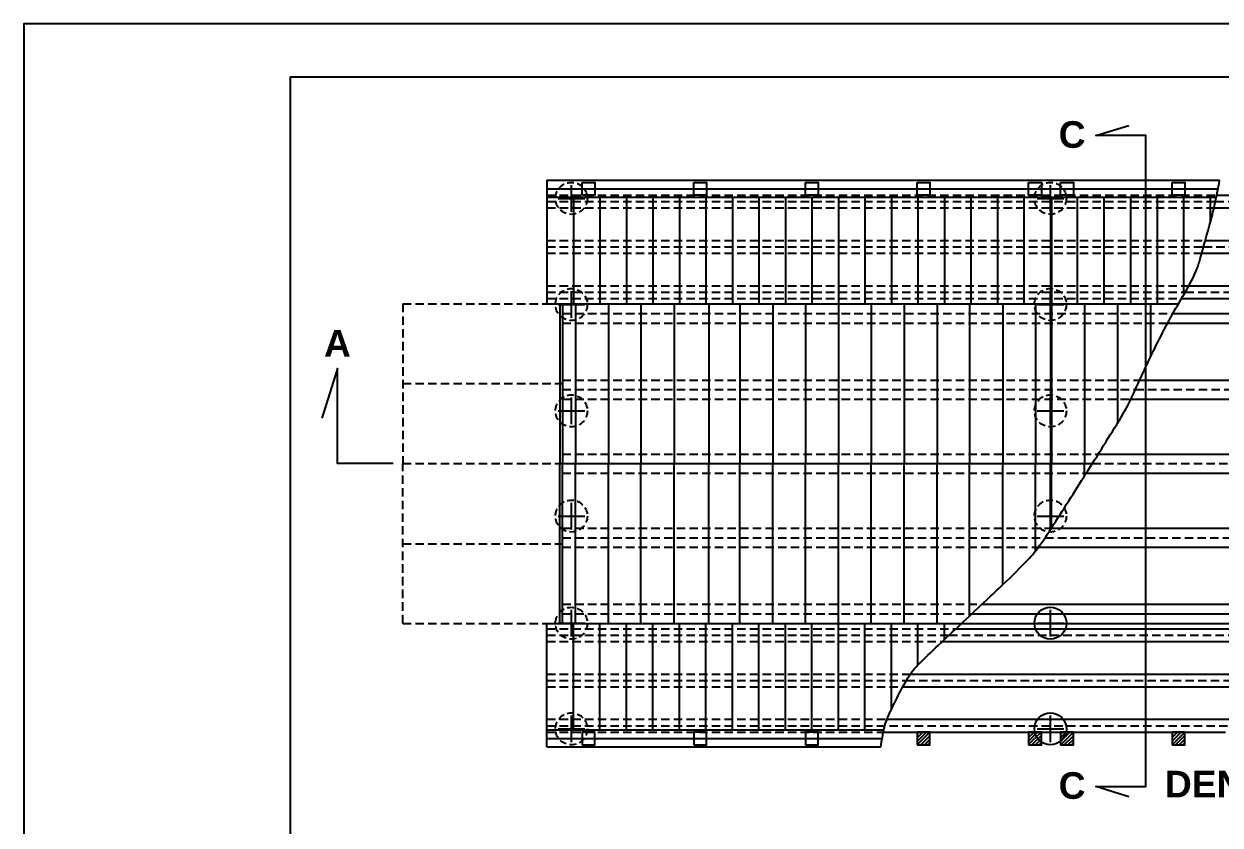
# Model space of a CAD drawing. Header units: metres. Extents: x -50 to 791, y -10 to 584.
# Drawn here: x -50.3 to 174.2, y 433.6 to 584 of the extents above; entities that cross this region are included whole.
import ezdxf
from ezdxf.enums import TextEntityAlignment as Align

# ---------------------------------------------------------------- set-up
doc = ezdxf.new("R2010")
doc.units = ezdxf.units.M
doc.linetypes.add('DASHED2', pattern=[9.525, 6.35, -3.175])
doc.layers.get('0').update_dxf_attribs({"linetype": 'CONTINUOUS'})
doc.layers.add('GRS-POTONG', color=5, linetype='CONTINUOUS')
doc.layers.add('KAYU', color=3, linetype='CONTINUOUS')
doc.styles.add('ARIALBOLD', font='arialbd.ttf')

msp = doc.modelspace()

# ---------------------------------------------------------------- hatches: boundary and pattern name
at = {"layer": 'KAYU'}
h = msp.add_hatch(dxfattribs=at)
h.set_pattern_fill('ANSI31', color=256, scale=0.15, style=0)
h.set_pattern_definition([(45, (-46.4451, 41.02577), (-0.3367596, 0.3367596), [])])
h.paths.add_polyline_path([(117.331, 448.64758), (119.731, 448.64758), (119.731, 451.04758), (117.331, 451.04758)])
h.paths.add_polyline_path([(138.28486, 448.64758), (140.68486, 448.64758), (140.68486, 451.04758), (138.28486, 451.04758)])
h.paths.add_polyline_path([(144.28486, 448.64758), (146.68486, 448.64758), (146.68486, 451.04758), (144.28486, 451.04758)])
h.paths.add_polyline_path([(165.21459, 448.64758), (167.61459, 448.64758), (167.61459, 451.04758), (165.21459, 451.04758)])

# ---------------------------------------------------------------- linework, layer by layer
at = {"color": 1}
msp.add_lwpolyline([(-50.33, -9.99951), (790.67, -9.99951), (790.67, 584.00049), (-50.33, 584.00049)], close=True, dxfattribs=at)
msp.add_lwpolyline([(-0.33, 0.00049), (780.67, 0.00049), (780.67, 574.00049), (-0.33, 574.00049)], close=True)
at = {"layer": 'GRS-POTONG'}
for points in [[(157.12401, 438.9053), (150.87125, 440.81104), (160.28589, 440.81104), (160.28589, 563.03364), (150.87125, 563.03364), (157.12401, 564.93937)], [(19.0029, 501.44758), (8.52284, 501.44758), (8.52284, 519.31673), (5.57811, 510.00453)]]:
    msp.add_lwpolyline(points, dxfattribs=at)
at = {"layer": 'KAYU'}
for p, q in [((52.44056, 548.74758), (52.44056, 553.74758)), ((142.36735, 548.74758), (142.36735, 553.74758)), ((49.94056, 551.24758), (54.94056, 551.24758)), ((139.86735, 551.24758), (144.86735, 551.24758)), ((52.44056, 528.83452), (52.44056, 533.83452)), ((142.36735, 528.83452), (142.36735, 533.83452)), ((49.94056, 531.33452), (54.94056, 531.33452)), ((139.86735, 531.33452), (144.86735, 531.33452)), ((52.44056, 508.8497), (52.44056, 513.8497)), ((142.36735, 508.8497), (142.36735, 513.8497)), ((49.94056, 511.3497), (54.94056, 511.3497)), ((139.86735, 511.3497), (144.86735, 511.3497)), ((52.44056, 489.11186), (52.44056, 494.11186)), ((142.36735, 489.11186), (142.36735, 494.11186)), ((49.94056, 491.61186), (54.94056, 491.61186)), ((139.86735, 491.61186), (144.86735, 491.61186)), ((52.44056, 468.98252), (52.44056, 473.98252)), ((142.36735, 468.98252), (142.36735, 473.98252)), ((49.94056, 471.48252), (54.94056, 471.48252)), ((139.86735, 471.48252), (144.86735, 471.48252)), ((52.44056, 449.14758), (52.44056, 454.14758)), ((142.36735, 449.14758), (142.36735, 454.14758)), ((49.94056, 451.64758), (54.94056, 451.64758)), ((139.86735, 451.64758), (144.86735, 451.64758))]:
    msp.add_line(p, q, dxfattribs=at)
for points in [[(47.85633, 554.64758), (174.14004, 554.64758)], [(47.85633, 554.64758), (47.85633, 531.44758)], [(47.85633, 553.04758), (173.83392, 553.04758)], [(47.85633, 551.44758), (173.51156, 551.44758)], [(52.83151, 551.44758), (52.83151, 531.44758)], [(57.8067, 551.44758), (57.8067, 531.44758)], [(62.78188, 551.44758), (62.78188, 531.44758)], [(67.75707, 551.44758), (67.75707, 531.44758)], [(72.73226, 551.44758), (72.73226, 531.44758)], [(77.70744, 551.44758), (77.70744, 531.44758)], [(82.68263, 551.44758), (82.68263, 531.44758)], [(87.65781, 551.44758), (87.65781, 531.44758)], [(92.633, 551.44758), (92.633, 531.44758)], [(97.60818, 551.44758), (97.60818, 531.44758)], [(102.58337, 551.44758), (102.58337, 531.44758)], [(107.55856, 551.44758), (107.55856, 531.44758)], [(112.53374, 551.44758), (112.53374, 531.44758)], [(117.50893, 551.44758), (117.50893, 531.44758)], [(122.48411, 551.44758), (122.48411, 531.44758)], [(127.4593, 551.44758), (127.4593, 531.44758)], [(132.43449, 551.44758), (132.43449, 531.44758)], [(137.40967, 551.44758), (137.40967, 531.44758)], [(142.38486, 551.44758), (142.38486, 531.44758)], [(142.58486, 551.44758), (142.58486, 531.44758)], [(147.38486, 551.44758), (147.38486, 531.44758)], [(152.38486, 551.44758), (152.38486, 531.44758)], [(157.38486, 551.44758), (157.38486, 531.44758)], [(162.38486, 551.44758), (162.38486, 531.44758)], [(167.38486, 551.44758), (167.38486, 533.11325)], [(172.38486, 551.44758), (172.38486, 546.68634)], [(47.85633, 531.44758), (166.40881, 531.44758)], [(50.28486, 531.44758), (50.28486, 501.44758)], [(50.78486, 531.44758), (50.78486, 501.44758)], [(53.22953, 531.44758), (53.22953, 501.44758)], [(59.41213, 531.44758), (59.41213, 501.44758)], [(65.49468, 531.44758), (65.49468, 501.44758)], [(71.73722, 531.44758), (71.73722, 501.44758)], [(78.26295, 531.44758), (78.26295, 501.44758)], [(84.07568, 531.44758), (84.07568, 501.44758)], [(90.24491, 531.44758), (90.24491, 501.44758)], [(96.36535, 531.44758), (96.36535, 501.44758)], [(102.58337, 531.44758), (102.58337, 501.44758)], [(108.7526, 531.44758), (108.7526, 501.44758)], [(114.92183, 531.44758), (114.92183, 501.44758)], [(121.09106, 531.44758), (121.09106, 501.44758)], [(127.18699, 531.44758), (127.18699, 501.44758)], [(133.42952, 531.44758), (133.42952, 501.44758)], [(139.59875, 531.44758), (139.59875, 501.44758)], [(142.38486, 531.44758), (142.38486, 501.44758)], [(142.58486, 531.44758), (142.58486, 501.44758)], [(148.78486, 531.44758), (148.78486, 501.44758)], [(154.98486, 531.44758), (154.98486, 509.06671)], [(161.18486, 531.44758), (161.18486, 521.49272)], [(50.28486, 471.44758), (50.28486, 501.44758)], [(50.28486, 501.44758), (150.22908, 501.44758)], [(50.28486, 501.44758), (150.22908, 501.44758)], [(50.78486, 471.44758), (50.78486, 501.44758)], [(53.22953, 471.44758), (53.22953, 501.44758)], [(59.41213, 471.44758), (59.41213, 501.44758)], [(65.49468, 471.44758), (65.49468, 501.44758)], [(71.73722, 471.44758), (71.73722, 501.44758)], [(78.26295, 471.44758), (78.26295, 501.44758)], [(84.07568, 471.44758), (84.07568, 501.44758)], [(90.24491, 471.44758), (90.24491, 501.44758)], [(96.36535, 471.44758), (96.36535, 501.44758)], [(102.58337, 471.44758), (102.58337, 501.44758)], [(108.7526, 471.44758), (108.7526, 501.44758)], [(114.92183, 471.44758), (114.92183, 501.44758)], [(121.09106, 471.44758), (121.09106, 501.44758)], [(127.18699, 472.85059), (127.18699, 501.44758)], [(133.42952, 478.71703), (133.42952, 501.44758)], [(139.59875, 485.0533), (139.59875, 501.44758)], [(142.38486, 489.0766), (142.38486, 501.44758)], [(142.58486, 489.38804), (142.58486, 501.44758)], [(148.78486, 499.1483), (148.78486, 501.44758)], [(47.85633, 448.24758), (47.85633, 471.44758)], [(47.85633, 471.44758), (125.69557, 471.44758)], [(52.83151, 451.44758), (52.83151, 471.44758)], [(57.8067, 451.44758), (57.8067, 471.44758)], [(62.78188, 451.44758), (62.78188, 471.44758)], [(67.75707, 451.44758), (67.75707, 471.44758)], [(72.73226, 451.44758), (72.73226, 471.44758)], [(77.70744, 451.44758), (77.70744, 471.44758)], [(82.68263, 451.44758), (82.68263, 471.44758)], [(87.65781, 451.44758), (87.65781, 471.44758)], [(92.633, 451.44758), (92.633, 471.44758)], [(97.60818, 451.44758), (97.60818, 471.44758)], [(102.58337, 451.44758), (102.58337, 471.44758)], [(107.55856, 451.44758), (107.55856, 471.44758)], [(112.53374, 455.32519), (112.53374, 471.44758)], [(117.50893, 463.68742), (117.50893, 471.44758)], [(122.48411, 468.41805), (122.48411, 471.44758)], [(125.69557, 471.44758), (186.89839, 471.44758)], [(47.85633, 451.44758), (111.09864, 451.44758)], [(47.85633, 449.84758), (110.79663, 449.84758)], [(47.85633, 448.24758), (110.56498, 448.24758)]]:
    msp.add_lwpolyline(points, dxfattribs=at)
at = {"layer": 'KAYU', "ltscale": 0.25, "flags": 128}
for points in [[(54.4567, 554.24758), (56.8567, 554.24758), (56.8567, 551.84758), (54.4567, 551.84758)], [(75.40655, 554.24758), (77.80655, 554.24758), (77.80655, 551.84758), (75.40655, 551.84758)], [(96.37587, 554.24758), (98.77587, 554.24758), (98.77587, 551.84758), (96.37587, 551.84758)], [(117.331, 554.24758), (119.731, 554.24758), (119.731, 551.84758), (117.331, 551.84758)], [(138.28486, 554.24758), (140.68486, 554.24758), (140.68486, 551.84758), (138.28486, 551.84758)], [(144.28486, 554.24758), (146.68486, 554.24758), (146.68486, 551.84758), (144.28486, 551.84758)], [(165.21459, 554.24758), (167.61459, 554.24758), (167.61459, 551.84758), (165.21459, 551.84758)], [(54.4567, 448.64758), (56.8567, 448.64758), (56.8567, 451.04758), (54.4567, 451.04758)], [(75.40655, 448.64758), (77.80655, 448.64758), (77.80655, 451.04758), (75.40655, 451.04758)], [(96.37587, 448.64758), (98.77587, 448.64758), (98.77587, 451.04758), (96.37587, 451.04758)], [(117.331, 448.64758), (119.731, 448.64758), (119.731, 451.04758), (117.331, 451.04758)], [(138.28486, 448.64758), (140.68486, 448.64758), (140.68486, 451.04758), (138.28486, 451.04758)], [(144.28486, 448.64758), (146.68486, 448.64758), (146.68486, 451.04758), (144.28486, 451.04758)], [(165.21459, 448.64758), (167.61459, 448.64758), (167.61459, 451.04758), (165.21459, 451.04758)]]:
    msp.add_lwpolyline(points, close=True, dxfattribs=at)
at = {"layer": 'KAYU', "flags": 128}
msp.add_lwpolyline([(110.56498, 448.24758, -0.024128954), (111.18643, 451.85249, -0.048011408), (111.75682, 453.60353, -0.02946196), (115.61582, 461.20492, -0.070521459), (117.83505, 464.00906, -0.000703061), (121.90399, 467.86942, -0.00068617), (126.08407, 471.81321, -0.000319604), (130.41535, 475.88322, 0.000453839), (133.46477, 478.75023, 0.014881637), (138.42808, 483.71203, 0.033502974), (140.41132, 486.12082, 0.012467066), (141.76556, 488.11356, 0.002496681), (148.22618, 498.26061, 0.001466553), (154.82349, 508.80593, 0.007712479), (156.04104, 510.83396, 0.026028557), (158.00539, 514.67046, -0.010551393), (162.55343, 524.27444, -0.019193884), (167.5972, 533.4686, 0.038522096), (169.93413, 538.14848, 0.026872553), (170.28034, 539.15141, 0.003387463), (172.53908, 547.25333, 0.012973358), (173.18263, 549.89262, 0.007265329), (174.14004, 554.64758)], format="xyb", dxfattribs=at)
at = {"layer": 'KAYU', "linetype": 'DASHED2', "ltscale": 0.25, "flags": 128}
for points in [[(47.85633, 551.84758), (173.59368, 551.84758)], [(47.85633, 550.64758), (173.34427, 550.64758)], [(173.34427, 550.64758), (239.63679, 550.64758)], [(47.85633, 549.44758), (173.08425, 549.44758)], [(20.78486, 531.44758), (20.78486, 501.44758)], [(50.78486, 503.24758), (151.35684, 503.24758)], [(20.78486, 471.44758), (20.78486, 501.44758)], [(50.78486, 499.64758), (149.09882, 499.64758)], [(47.85633, 453.44758), (111.69052, 453.44758)], [(47.85633, 452.24758), (327.11339, 452.24758)], [(47.85633, 451.04758), (111.01645, 451.04758)]]:
    msp.add_lwpolyline(points, dxfattribs=at)
at = {"layer": 'KAYU', "ltscale": 0.25, "flags": 128}
for points in [[(173.59368, 551.84758), (239.84541, 551.84758)], [(173.08425, 549.44758), (239.41304, 549.44758)], [(151.35684, 503.24758), (214.86974, 503.24758)], [(149.09882, 499.64758), (212.04449, 499.64758)], [(111.69052, 453.44758), (176.03324, 453.44758)], [(111.01645, 451.04758), (175.25723, 451.04758)]]:
    msp.add_lwpolyline(points, dxfattribs=at)
at = {"layer": 'KAYU', "linetype": 'DASHED2', "ltscale": 0.25}
for points in [[(47.85633, 543.36243), (171.4691, 543.36243)], [(47.85633, 542.16243), (171.13361, 542.16243)], [(171.13361, 542.16243), (237.6608, 542.16243)], [(47.85633, 540.96243), (170.79552, 540.96243)], [(47.85633, 534.84758), (168.38092, 534.84758)], [(47.85633, 533.64758), (167.70378, 533.64758)], [(47.85633, 532.44758), (166.991, 532.44758)], [(167.70378, 533.64758), (233.67394, 533.64758)], [(20.78486, 531.44758), (47.85633, 531.44758)], [(50.78486, 529.64758), (165.38915, 529.64758)], [(50.78486, 527.84758), (164.40502, 527.84758)], [(20.78486, 516.5045), (50.78486, 516.5045)], [(50.78486, 517.14884), (159.13177, 517.14884)], [(50.78486, 515.34884), (158.31049, 515.34884)], [(158.31049, 515.34884), (223.23329, 515.34884)], [(50.78486, 513.54884), (157.48268, 513.54884)], [(20.78486, 501.44758), (50.28486, 501.44758)], [(20.78486, 501.44758), (50.28486, 501.44758)], [(150.22908, 501.44758), (213.48129, 501.44758)], [(50.78486, 489.34633), (142.55808, 489.34633)], [(50.78486, 487.54633), (141.39476, 487.54633)], [(141.39476, 487.54633), (199.9564, 487.54633)], [(20.78486, 486.39067), (50.78486, 486.39067)], [(50.78486, 485.74633), (140.62663, 485.74633)], [(50.78486, 475.04758), (129.52517, 475.04758)], [(50.78486, 473.24758), (127.60926, 473.24758)], [(20.78486, 471.44758), (47.85633, 471.44758)], [(47.85633, 470.44758), (124.63402, 470.44758)], [(47.85633, 469.24758), (123.36211, 469.24758)], [(47.85633, 468.04758), (122.09233, 468.04758)], [(123.36211, 469.24758), (185.45524, 469.24758)], [(47.85633, 461.93274), (116.07461, 461.93274)], [(47.85633, 460.73274), (115.34239, 460.73274)], [(115.34239, 460.73274), (180.10453, 460.73274)], [(47.85633, 459.53274), (114.66858, 459.53274)]]:
    msp.add_lwpolyline(points, dxfattribs=at)
at = {"layer": 'KAYU', "ltscale": 0.25}
for points in [[(171.4691, 543.36243), (238.03229, 543.36243)], [(170.79552, 540.96243), (237.22275, 540.96243)], [(168.38092, 534.84758), (234.28059, 534.84758)], [(166.991, 532.44758), (233.06377, 532.44758)], [(164.40502, 527.84758), (230.69186, 527.84758)], [(165.38915, 529.64758), (231.62624, 529.64758)], [(159.13177, 517.14884), (224.39139, 517.14884)], [(157.48268, 513.54884), (222.06161, 513.54884)], [(142.55808, 489.34633), (202.45988, 489.34633)], [(140.13725, 485.74633), (197.59008, 485.74633)], [(129.52517, 475.04758), (189.3029, 475.04758)], [(127.60926, 473.24758), (188.09405, 473.24758)], [(124.63402, 470.44758), (186.23978, 470.44758)], [(122.09233, 468.04758), (184.6784, 468.04758)], [(116.07461, 461.93274), (180.8376, 461.93274)], [(114.66858, 459.53274), (179.37732, 459.53274)]]:
    msp.add_lwpolyline(points, dxfattribs=at)
at = {"layer": 'KAYU', "linetype": 'DASHED2', "ltscale": 0.2}
for centre in [(52.44056, 551.24758), (142.36735, 551.24758), (52.44056, 531.33452), (142.36735, 531.33452), (52.44056, 511.3497), (142.36735, 511.3497), (52.44056, 491.61186), (142.36735, 491.61186), (52.44056, 471.48252), (52.44056, 451.64758)]:
    msp.add_circle(centre, 3, dxfattribs=at)
at = {"layer": 'KAYU', "ltscale": 0.2}
msp.add_circle((142.36735, 471.48252), 3, dxfattribs=at)
at = {"layer": 'KAYU'}
msp.add_circle((142.36735, 451.64758), 3, dxfattribs=at)

# ---------------------------------------------------------------- texts
at = {"layer": 'GRS-POTONG', "style": 'ARIALBOLD'}
for p in [(148.97166, 560.73748), (148.97166, 438.51488)]:
    msp.add_text('C', height=5, dxfattribs=at).set_placement(p, align=Align.RIGHT)
msp.add_text('A', height=5, dxfattribs=at).set_placement((8.52284, 521.52225), align=Align.CENTER)
msp.add_text('DENAH', height=5, dxfattribs=at).set_placement((163.87201, 438.77945))

doc.saveas('drawing.dxf')
